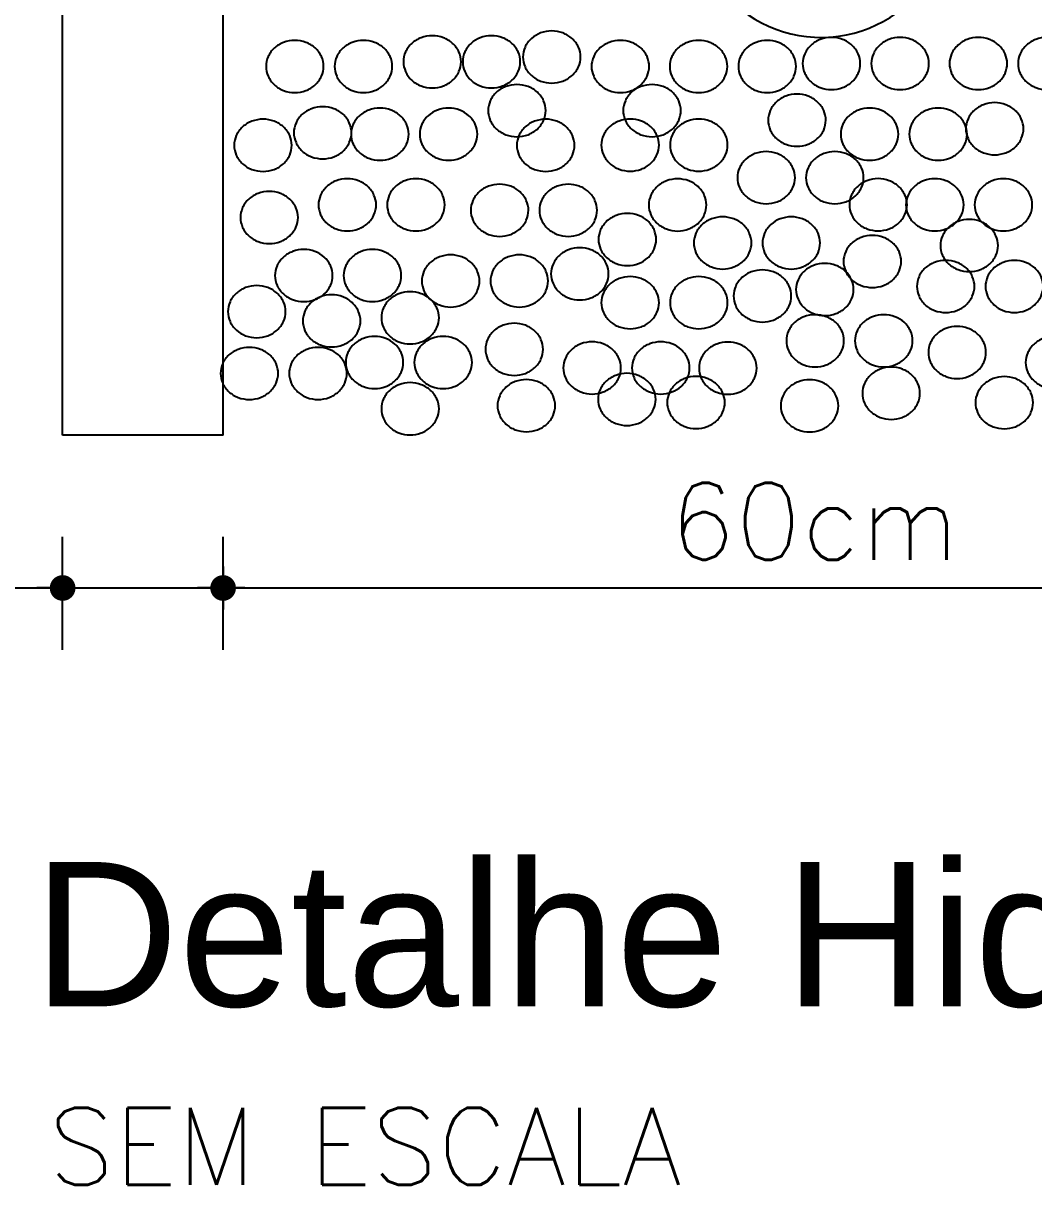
# Model space of a CAD drawing. Header units: millimetres. Extents: x 0 to 114, y 0 to 82.
# Drawn here: x 17.851 to 19.952, y 71.004 to 73.418 of the extents above; entities that cross this region are included whole.
import ezdxf

# ---------------------------------------------------------------- set-up
doc = ezdxf.new("R2010")
doc.units = ezdxf.units.MM
for name, color, linetype in [('CORTE', 8, 'Continuous'), ('DET-01', 1, 'Continuous'), ('DET-02', 2, 'Continuous'), ('DIM', 1, 'Continuous'), ('INC-DETALHES', 7, 'Continuous'), ('INC-DETALHES-TXT', 7, 'Continuous')]:
    doc.layers.add(name, color=color, linetype=linetype)
doc.styles.add('140-75', font='arial.ttf', dxfattribs={"height": 0.45})
doc.styles.add('60-100', font='romans.shx', dxfattribs={"height": 0.16})
doc.styles.add('60-125', font='romans.shx', dxfattribs={"height": 0.2})

# ---------------------------------------------------------------- blocks, each defined once
blk = doc.blocks.new('MARCADOR')
at = {"layer": 'DIM'}
for p, q in [((0, -2.5), (0, 2.5)), ((-2.5, 0), (2.5, 0))]:
    blk.add_line(p, q, dxfattribs=at)
blk.add_circle((0, 0), 0.5, dxfattribs=at)
blk = doc.blocks.new('_Dot')
at = {"color": 0, "linetype": 'ByBlock', "lineweight": -2}
blk.add_line((-0.5, 0), (-1, 0), dxfattribs=at)
at = {"color": 0, "linetype": 'ByBlock', "const_width": 0.5}
blk.add_lwpolyline([(-0.25, 0, 1), (0.25, 0, 1)], format="xyb", close=True, dxfattribs=at)
blk = doc.blocks.new('A$C2CB33482')
at = {"layer": 'CORTE', "color": 8}
for p, q in [((-0.1668, -1.2929), (-0.1668, 0.9212)), ((0, -1.2929), (0, 0.8207)), ((0, -1.2929), (-0.1668, -1.2929))]:
    blk.add_line(p, q, dxfattribs=at)
at = {"layer": 'DET-01', "color": 252}
for points in [[(0.2474, -0.905, 0.107747), (0.2451, -0.8947, 0.101856), (0.2386, -0.8858, 0.094499), (0.229, -0.88, 0.089882), (0.2174, -0.8779, 0.089882), (0.2058, -0.88, 0.094499), (0.1962, -0.8858, 0.101856), (0.1897, -0.8947, 0.107747), (0.1874, -0.905, 0.107747), (0.1897, -0.9152, 0.101856), (0.1962, -0.9242, 0.094499), (0.2058, -0.93, 0.089882), (0.2174, -0.9321, 0.089882), (0.229, -0.93, 0.094499), (0.2386, -0.9242, 0.101856), (0.2451, -0.9152, 0.107747)], [(0.3089, -0.905, 0.107747), (0.3067, -0.8947, 0.101856), (0.3001, -0.8858, 0.094499), (0.2905, -0.88, 0.089882), (0.2789, -0.8779, 0.089882), (0.2673, -0.88, 0.094499), (0.2578, -0.8858, 0.101856), (0.2512, -0.8947, 0.107747), (0.249, -0.905, 0.107747), (0.2512, -0.9152, 0.101856), (0.2578, -0.9242, 0.094499), (0.2673, -0.93, 0.089882), (0.2789, -0.9321, 0.089882), (0.2905, -0.93, 0.094499), (0.3001, -0.9242, 0.101856), (0.3067, -0.9152, 0.107747)], [(0.3715, -0.9, 0.107747), (0.3693, -0.8897, 0.101856), (0.3627, -0.8808, 0.094499), (0.3531, -0.875, 0.089882), (0.3415, -0.8729, 0.089882), (0.3299, -0.875, 0.094499), (0.3204, -0.8808, 0.101856), (0.3138, -0.8897, 0.107747), (0.3116, -0.9, 0.107747), (0.3138, -0.9102, 0.101856), (0.3204, -0.9191, 0.094499), (0.3299, -0.925, 0.089882), (0.3415, -0.9271, 0.089882), (0.3531, -0.925, 0.094499), (0.3627, -0.9191, 0.101856), (0.3693, -0.9102, 0.107747)], [(0.6622, -0.9067, 0.107747), (0.66, -0.8965, 0.101856), (0.6535, -0.8876, 0.094499), (0.6439, -0.8817, 0.089882), (0.6323, -0.8796, 0.089882), (0.6207, -0.8817, 0.094499), (0.6111, -0.8876, 0.101856), (0.6046, -0.8965, 0.107747), (0.6023, -0.9067, 0.107747), (0.6046, -0.917, 0.101856), (0.6111, -0.9259, 0.094499), (0.6207, -0.9317, 0.089882), (0.6323, -0.9338, 0.089882), (0.6439, -0.9317, 0.094499), (0.6535, -0.9259, 0.101856), (0.66, -0.917, 0.107747)], [(0.7336, -0.9067, 0.107747), (0.7314, -0.8965, 0.101856), (0.7248, -0.8876, 0.094499), (0.7152, -0.8817, 0.089882), (0.7036, -0.8796, 0.089882), (0.692, -0.8817, 0.094499), (0.6824, -0.8876, 0.101856), (0.6759, -0.8965, 0.107747), (0.6737, -0.9067, 0.107747), (0.6759, -0.917, 0.101856), (0.6824, -0.9259, 0.094499), (0.692, -0.9317, 0.089882), (0.7036, -0.9338, 0.089882), (0.7152, -0.9317, 0.094499), (0.7248, -0.9259, 0.101856), (0.7314, -0.917, 0.107747)], [(0.8149, -0.9067, 0.107747), (0.8127, -0.8965, 0.101856), (0.8061, -0.8876, 0.094499), (0.7965, -0.8817, 0.089882), (0.7849, -0.8796, 0.089882), (0.7733, -0.8817, 0.094499), (0.7638, -0.8876, 0.101856), (0.7572, -0.8965, 0.107747), (0.755, -0.9067, 0.107747), (0.7572, -0.917, 0.101856), (0.7638, -0.9259, 0.094499), (0.7733, -0.9317, 0.089882), (0.7849, -0.9338, 0.089882), (0.7965, -0.9317, 0.094499), (0.8061, -0.9259, 0.101856), (0.8127, -0.917, 0.107747)], [(0.8862, -0.9067, 0.107747), (0.884, -0.8965, 0.101856), (0.8775, -0.8876, 0.094499), (0.8679, -0.8817, 0.089882), (0.8563, -0.8796, 0.089882), (0.8447, -0.8817, 0.094499), (0.8351, -0.8876, 0.101856), (0.8285, -0.8965, 0.107747), (0.8263, -0.9067, 0.107747), (0.8285, -0.917, 0.101856), (0.8351, -0.9259, 0.094499), (0.8447, -0.9317, 0.089882), (0.8563, -0.9338, 0.089882), (0.8679, -0.9317, 0.094499), (0.8775, -0.9259, 0.101856), (0.884, -0.917, 0.107747)], [(0.1045, -0.9098, 0.107747), (0.1023, -0.8995, 0.101856), (0.0957, -0.8906, 0.094499), (0.0861, -0.8848, 0.089882), (0.0745, -0.8827, 0.089882), (0.0629, -0.8848, 0.094499), (0.0533, -0.8906, 0.101856), (0.0468, -0.8995, 0.107747), (0.0446, -0.9098, 0.107747), (0.0468, -0.92, 0.101856), (0.0533, -0.9289, 0.094499), (0.0629, -0.9348, 0.089882), (0.0745, -0.9369, 0.089882), (0.0861, -0.9348, 0.094499), (0.0957, -0.9289, 0.101856), (0.1023, -0.92, 0.107747)], [(0.1758, -0.9098, 0.107747), (0.1736, -0.8995, 0.101856), (0.1671, -0.8906, 0.094499), (0.1575, -0.8848, 0.089882), (0.1459, -0.8827, 0.089882), (0.1343, -0.8848, 0.094499), (0.1247, -0.8906, 0.101856), (0.1181, -0.8995, 0.107747), (0.1159, -0.9098, 0.107747), (0.1181, -0.92, 0.101856), (0.1247, -0.9289, 0.094499), (0.1343, -0.9348, 0.089882), (0.1459, -0.9369, 0.089882), (0.1575, -0.9348, 0.094499), (0.1671, -0.9289, 0.101856), (0.1736, -0.92, 0.107747)], [(0.4428, -0.9098, 0.107747), (0.4406, -0.8995, 0.101856), (0.4341, -0.8906, 0.094499), (0.4245, -0.8848, 0.089882), (0.4129, -0.8827, 0.089882), (0.4013, -0.8848, 0.094499), (0.3917, -0.8906, 0.101856), (0.3852, -0.8995, 0.107747), (0.3829, -0.9098, 0.107747), (0.3852, -0.92, 0.101856), (0.3917, -0.9289, 0.094499), (0.4013, -0.9348, 0.089882), (0.4129, -0.9369, 0.089882), (0.4245, -0.9348, 0.094499), (0.4341, -0.9289, 0.101856), (0.4406, -0.92, 0.107747)], [(0.5242, -0.9098, 0.107747), (0.5219, -0.8995, 0.101856), (0.5154, -0.8906, 0.094499), (0.5058, -0.8848, 0.089882), (0.4942, -0.8827, 0.089882), (0.4826, -0.8848, 0.094499), (0.473, -0.8906, 0.101856), (0.4665, -0.8995, 0.107747), (0.4642, -0.9098, 0.107747), (0.4665, -0.92, 0.101856), (0.473, -0.9289, 0.094499), (0.4826, -0.9348, 0.089882), (0.4942, -0.9369, 0.089882), (0.5058, -0.9348, 0.094499), (0.5154, -0.9289, 0.101856), (0.5219, -0.92, 0.107747)], [(0.5955, -0.9098, 0.107747), (0.5933, -0.8995, 0.101856), (0.5867, -0.8906, 0.094499), (0.5771, -0.8848, 0.089882), (0.5655, -0.8827, 0.089882), (0.5539, -0.8848, 0.094499), (0.5444, -0.8906, 0.101856), (0.5378, -0.8995, 0.107747), (0.5356, -0.9098, 0.107747), (0.5378, -0.92, 0.101856), (0.5444, -0.9289, 0.094499), (0.5539, -0.9348, 0.089882), (0.5655, -0.9369, 0.089882), (0.5771, -0.9348, 0.094499), (0.5867, -0.9289, 0.101856), (0.5933, -0.92, 0.107747)], [(0.3354, -0.9557, 0.107747), (0.3331, -0.9454, 0.101856), (0.3266, -0.9365, 0.094499), (0.317, -0.9307, 0.089882), (0.3054, -0.9286, 0.089882), (0.2938, -0.9307, 0.094499), (0.2842, -0.9365, 0.101856), (0.2777, -0.9454, 0.107747), (0.2755, -0.9557, 0.107747), (0.2777, -0.9659, 0.101856), (0.2842, -0.9748, 0.094499), (0.2938, -0.9807, 0.089882), (0.3054, -0.9828, 0.089882), (0.317, -0.9807, 0.094499), (0.3266, -0.9748, 0.101856), (0.3331, -0.9659, 0.107747)], [(0.4758, -0.9557, 0.107747), (0.4735, -0.9454, 0.101856), (0.467, -0.9365, 0.094499), (0.4574, -0.9307, 0.089882), (0.4458, -0.9286, 0.089882), (0.4342, -0.9307, 0.094499), (0.4246, -0.9365, 0.101856), (0.4181, -0.9454, 0.107747), (0.4158, -0.9557, 0.107747), (0.4181, -0.9659, 0.101856), (0.4246, -0.9748, 0.094499), (0.4342, -0.9807, 0.089882), (0.4458, -0.9828, 0.089882), (0.4574, -0.9807, 0.094499), (0.467, -0.9748, 0.101856), (0.4735, -0.9659, 0.107747)], [(0.6264, -0.9657, 0.107747), (0.6242, -0.9554, 0.101856), (0.6176, -0.9465, 0.094499), (0.608, -0.9406, 0.089882), (0.5964, -0.9385, 0.089882), (0.5848, -0.9406, 0.094499), (0.5753, -0.9465, 0.101856), (0.5687, -0.9554, 0.107747), (0.5665, -0.9657, 0.107747), (0.5687, -0.9759, 0.101856), (0.5753, -0.9848, 0.094499), (0.5848, -0.9907, 0.089882), (0.5964, -0.9928, 0.089882), (0.608, -0.9907, 0.094499), (0.6176, -0.9848, 0.101856), (0.6242, -0.9759, 0.107747)], [(0.1335, -0.9787, 0.107747), (0.1312, -0.9685, 0.101856), (0.1247, -0.9595, 0.094499), (0.1151, -0.9537, 0.089882), (0.1035, -0.9516, 0.089882), (0.0919, -0.9537, 0.094499), (0.0823, -0.9595, 0.101856), (0.0758, -0.9685, 0.107747), (0.0735, -0.9787, 0.107747), (0.0758, -0.9889, 0.101856), (0.0823, -0.9979, 0.094499), (0.0919, -1.0037, 0.089882), (0.1035, -1.0058, 0.089882), (0.1151, -1.0037, 0.094499), (0.1247, -0.9979, 0.101856), (0.1312, -0.9889, 0.107747)], [(0.193, -0.9802, 0.107747), (0.1907, -0.9699, 0.101856), (0.1842, -0.961, 0.094499), (0.1746, -0.9552, 0.089882), (0.163, -0.9531, 0.089882), (0.1514, -0.9552, 0.094499), (0.1418, -0.961, 0.101856), (0.1353, -0.9699, 0.107747), (0.133, -0.9802, 0.107747), (0.1353, -0.9904, 0.101856), (0.1418, -0.9993, 0.094499), (0.1514, -1.0052, 0.089882), (0.163, -1.0073, 0.089882), (0.1746, -1.0052, 0.094499), (0.1842, -0.9993, 0.101856), (0.1907, -0.9904, 0.107747)], [(0.2643, -0.9802, 0.107747), (0.2621, -0.9699, 0.101856), (0.2555, -0.961, 0.094499), (0.246, -0.9552, 0.089882), (0.2344, -0.9531, 0.089882), (0.2227, -0.9552, 0.094499), (0.2132, -0.961, 0.101856), (0.2066, -0.9699, 0.107747), (0.2044, -0.9802, 0.107747), (0.2066, -0.9904, 0.101856), (0.2132, -0.9993, 0.094499), (0.2227, -1.0052, 0.089882), (0.2344, -1.0073, 0.089882), (0.246, -1.0052, 0.094499), (0.2555, -0.9993, 0.101856), (0.2621, -0.9904, 0.107747)], [(0.7018, -0.9802, 0.107747), (0.6996, -0.9699, 0.101856), (0.693, -0.961, 0.094499), (0.6835, -0.9552, 0.089882), (0.6719, -0.9531, 0.089882), (0.6603, -0.9552, 0.094499), (0.6507, -0.961, 0.101856), (0.6441, -0.9699, 0.107747), (0.6419, -0.9802, 0.107747), (0.6441, -0.9904, 0.101856), (0.6507, -0.9993, 0.094499), (0.6603, -1.0052, 0.089882), (0.6719, -1.0073, 0.089882), (0.6835, -1.0052, 0.094499), (0.693, -0.9993, 0.101856), (0.6996, -0.9904, 0.107747)], [(0.7732, -0.9802, 0.107747), (0.7709, -0.9699, 0.101856), (0.7644, -0.961, 0.094499), (0.7548, -0.9552, 0.089882), (0.7432, -0.9531, 0.089882), (0.7316, -0.9552, 0.094499), (0.722, -0.961, 0.101856), (0.7155, -0.9699, 0.107747), (0.7132, -0.9802, 0.107747), (0.7155, -0.9904, 0.101856), (0.722, -0.9993, 0.094499), (0.7316, -1.0052, 0.089882), (0.7432, -1.0073, 0.089882), (0.7548, -1.0052, 0.094499), (0.7644, -0.9993, 0.101856), (0.7709, -0.9904, 0.107747)], [(0.8319, -0.9745, 0.107747), (0.8296, -0.9643, 0.101856), (0.8231, -0.9554, 0.094499), (0.8135, -0.9495, 0.089882), (0.8019, -0.9474, 0.089882), (0.7903, -0.9495, 0.094499), (0.7807, -0.9554, 0.101856), (0.7742, -0.9643, 0.107747), (0.7719, -0.9745, 0.107747), (0.7742, -0.9848, 0.101856), (0.7807, -0.9937, 0.094499), (0.7903, -0.9995, 0.089882), (0.8019, -1.0016, 0.089882), (0.8135, -0.9995, 0.094499), (0.8231, -0.9937, 0.101856), (0.8296, -0.9848, 0.107747)], [(0.0714, -0.9917, 0.107747), (0.0692, -0.9815, 0.101856), (0.0627, -0.9726, 0.094499), (0.0531, -0.9667, 0.089882), (0.0415, -0.9646, 0.089882), (0.0299, -0.9667, 0.094499), (0.0203, -0.9726, 0.101856), (0.0137, -0.9815, 0.107747), (0.0115, -0.9917, 0.107747), (0.0137, -1.002, 0.101856), (0.0203, -1.0109, 0.094499), (0.0299, -1.0168, 0.089882), (0.0415, -1.0189, 0.089882), (0.0531, -1.0168, 0.094499), (0.0627, -1.0109, 0.101856), (0.0692, -1.002, 0.107747)], [(0.3652, -0.9917, 0.107747), (0.363, -0.9815, 0.101856), (0.3565, -0.9726, 0.094499), (0.3469, -0.9667, 0.089882), (0.3353, -0.9646, 0.089882), (0.3237, -0.9667, 0.094499), (0.3141, -0.9726, 0.101856), (0.3075, -0.9815, 0.107747), (0.3053, -0.9917, 0.107747), (0.3075, -1.002, 0.101856), (0.3141, -1.0109, 0.094499), (0.3237, -1.0168, 0.089882), (0.3353, -1.0189, 0.089882), (0.3469, -1.0168, 0.094499), (0.3565, -1.0109, 0.101856), (0.363, -1.002, 0.107747)], [(0.4531, -0.9915, 0.107747), (0.4508, -0.9812, 0.101856), (0.4443, -0.9723, 0.094499), (0.4347, -0.9665, 0.089882), (0.4231, -0.9644, 0.089882), (0.4115, -0.9665, 0.094499), (0.4019, -0.9723, 0.101856), (0.3954, -0.9812, 0.107747), (0.3931, -0.9915, 0.107747), (0.3954, -1.0017, 0.101856), (0.4019, -1.0106, 0.094499), (0.4115, -1.0165, 0.089882), (0.4231, -1.0186, 0.089882), (0.4347, -1.0165, 0.094499), (0.4443, -1.0106, 0.101856), (0.4508, -1.0017, 0.107747)], [(0.5244, -0.9915, 0.107747), (0.5222, -0.9812, 0.101856), (0.5156, -0.9723, 0.094499), (0.506, -0.9665, 0.089882), (0.4944, -0.9644, 0.089882), (0.4828, -0.9665, 0.094499), (0.4732, -0.9723, 0.101856), (0.4667, -0.9812, 0.107747), (0.4645, -0.9915, 0.107747), (0.4667, -1.0017, 0.101856), (0.4732, -1.0106, 0.094499), (0.4828, -1.0165, 0.089882), (0.4944, -1.0186, 0.089882), (0.506, -1.0165, 0.094499), (0.5156, -1.0106, 0.101856), (0.5222, -1.0017, 0.107747)], [(0.5944, -1.0254, 0.107747), (0.5922, -1.0151, 0.101856), (0.5856, -1.0062, 0.094499), (0.576, -1.0004, 0.089882), (0.5644, -0.9983, 0.089882), (0.5528, -1.0004, 0.094499), (0.5433, -1.0062, 0.101856), (0.5367, -1.0151, 0.107747), (0.5345, -1.0254, 0.107747), (0.5367, -1.0356, 0.101856), (0.5433, -1.0445, 0.094499), (0.5528, -1.0504, 0.089882), (0.5644, -1.0525, 0.089882), (0.576, -1.0504, 0.094499), (0.5856, -1.0445, 0.101856), (0.5922, -1.0356, 0.107747)], [(0.6657, -1.0254, 0.107747), (0.6635, -1.0151, 0.101856), (0.657, -1.0062, 0.094499), (0.6474, -1.0004, 0.089882), (0.6358, -0.9983, 0.089882), (0.6242, -1.0004, 0.094499), (0.6146, -1.0062, 0.101856), (0.608, -1.0151, 0.107747), (0.6058, -1.0254, 0.107747), (0.608, -1.0356, 0.101856), (0.6146, -1.0445, 0.094499), (0.6242, -1.0504, 0.089882), (0.6358, -1.0525, 0.089882), (0.6474, -1.0504, 0.094499), (0.657, -1.0445, 0.101856), (0.6635, -1.0356, 0.107747)], [(0.1591, -1.0536, 0.107747), (0.1568, -1.0434, 0.101856), (0.1503, -1.0345, 0.094499), (0.1407, -1.0286, 0.089882), (0.1291, -1.0265, 0.089882), (0.1175, -1.0286, 0.094499), (0.1079, -1.0345, 0.101856), (0.1014, -1.0434, 0.107747), (0.0991, -1.0536, 0.107747), (0.1014, -1.0639, 0.101856), (0.1079, -1.0728, 0.094499), (0.1175, -1.0786, 0.089882), (0.1291, -1.0807, 0.089882), (0.1407, -1.0786, 0.094499), (0.1503, -1.0728, 0.101856), (0.1568, -1.0639, 0.107747)], [(0.2304, -1.0536, 0.107747), (0.2282, -1.0434, 0.101856), (0.2216, -1.0345, 0.094499), (0.212, -1.0286, 0.089882), (0.2004, -1.0265, 0.089882), (0.1888, -1.0286, 0.094499), (0.1792, -1.0345, 0.101856), (0.1727, -1.0434, 0.107747), (0.1705, -1.0536, 0.107747), (0.1727, -1.0639, 0.101856), (0.1792, -1.0728, 0.094499), (0.1888, -1.0786, 0.089882), (0.2004, -1.0807, 0.089882), (0.212, -1.0786, 0.094499), (0.2216, -1.0728, 0.101856), (0.2282, -1.0639, 0.107747)], [(0.3174, -1.0593, 0.107747), (0.3151, -1.049, 0.101856), (0.3086, -1.0401, 0.094499), (0.299, -1.0343, 0.089882), (0.2874, -1.0322, 0.089882), (0.2758, -1.0343, 0.094499), (0.2662, -1.0401, 0.101856), (0.2597, -1.049, 0.107747), (0.2574, -1.0593, 0.107747), (0.2597, -1.0695, 0.101856), (0.2662, -1.0784, 0.094499), (0.2758, -1.0843, 0.089882), (0.2874, -1.0864, 0.089882), (0.299, -1.0843, 0.094499), (0.3086, -1.0784, 0.101856), (0.3151, -1.0695, 0.107747)], [(0.3887, -1.0593, 0.107747), (0.3865, -1.049, 0.101856), (0.3799, -1.0401, 0.094499), (0.3703, -1.0343, 0.089882), (0.3587, -1.0322, 0.089882), (0.3471, -1.0343, 0.094499), (0.3375, -1.0401, 0.101856), (0.331, -1.049, 0.107747), (0.3288, -1.0593, 0.107747), (0.331, -1.0695, 0.101856), (0.3375, -1.0784, 0.094499), (0.3471, -1.0843, 0.089882), (0.3587, -1.0864, 0.089882), (0.3703, -1.0843, 0.094499), (0.3799, -1.0784, 0.101856), (0.3865, -1.0695, 0.107747)], [(0.5023, -1.0537, 0.107747), (0.5001, -1.0435, 0.101856), (0.4936, -1.0346, 0.094499), (0.484, -1.0287, 0.089882), (0.4724, -1.0266, 0.089882), (0.4608, -1.0287, 0.094499), (0.4512, -1.0346, 0.101856), (0.4447, -1.0435, 0.107747), (0.4424, -1.0537, 0.107747), (0.4447, -1.064, 0.101856), (0.4512, -1.0729, 0.094499), (0.4608, -1.0787, 0.089882), (0.4724, -1.0808, 0.089882), (0.484, -1.0787, 0.094499), (0.4936, -1.0729, 0.101856), (0.5001, -1.064, 0.107747)], [(0.7108, -1.0535, 0.107747), (0.7086, -1.0433, 0.101856), (0.702, -1.0344, 0.094499), (0.6924, -1.0285, 0.089882), (0.6808, -1.0264, 0.089882), (0.6692, -1.0285, 0.094499), (0.6596, -1.0344, 0.101856), (0.6531, -1.0433, 0.107747), (0.6509, -1.0535, 0.107747), (0.6531, -1.0638, 0.101856), (0.6596, -1.0727, 0.094499), (0.6692, -1.0785, 0.089882), (0.6808, -1.0806, 0.089882), (0.6924, -1.0785, 0.094499), (0.702, -1.0727, 0.101856), (0.7086, -1.0638, 0.107747)], [(0.7697, -1.0536, 0.107747), (0.7674, -1.0434, 0.101856), (0.7609, -1.0345, 0.094499), (0.7513, -1.0286, 0.089882), (0.7397, -1.0265, 0.089882), (0.7281, -1.0286, 0.094499), (0.7185, -1.0345, 0.101856), (0.712, -1.0434, 0.107747), (0.7097, -1.0536, 0.107747), (0.712, -1.0639, 0.101856), (0.7185, -1.0728, 0.094499), (0.7281, -1.0786, 0.089882), (0.7397, -1.0807, 0.089882), (0.7513, -1.0786, 0.094499), (0.7609, -1.0728, 0.101856), (0.7674, -1.0639, 0.107747)], [(0.841, -1.0536, 0.107747), (0.8388, -1.0434, 0.101856), (0.8322, -1.0345, 0.094499), (0.8226, -1.0286, 0.089882), (0.811, -1.0265, 0.089882), (0.7994, -1.0286, 0.094499), (0.7899, -1.0345, 0.101856), (0.7833, -1.0434, 0.107747), (0.7811, -1.0536, 0.107747), (0.7833, -1.0639, 0.101856), (0.7899, -1.0728, 0.094499), (0.7994, -1.0786, 0.089882), (0.811, -1.0807, 0.089882), (0.8226, -1.0786, 0.094499), (0.8322, -1.0728, 0.101856), (0.8388, -1.0639, 0.107747)], [(0.078, -1.0668, 0.107747), (0.0757, -1.0565, 0.101856), (0.0692, -1.0476, 0.094499), (0.0596, -1.0418, 0.089882), (0.048, -1.0397, 0.089882), (0.0364, -1.0418, 0.094499), (0.0268, -1.0476, 0.101856), (0.0203, -1.0565, 0.107747), (0.018, -1.0668, 0.107747), (0.0203, -1.077, 0.101856), (0.0268, -1.0859, 0.094499), (0.0364, -1.0918, 0.089882), (0.048, -1.0939, 0.089882), (0.0596, -1.0918, 0.094499), (0.0692, -1.0859, 0.101856), (0.0757, -1.077, 0.107747)], [(0.4501, -1.0896, 0.107747), (0.4479, -1.0794, 0.101856), (0.4413, -1.0704, 0.094499), (0.4318, -1.0646, 0.089882), (0.4202, -1.0625, 0.089882), (0.4086, -1.0646, 0.094499), (0.399, -1.0704, 0.101856), (0.3924, -1.0794, 0.107747), (0.3902, -1.0896, 0.107747), (0.3924, -1.0998, 0.101856), (0.399, -1.1088, 0.094499), (0.4086, -1.1146, 0.089882), (0.4202, -1.1167, 0.089882), (0.4318, -1.1146, 0.094499), (0.4413, -1.1088, 0.101856), (0.4479, -1.0998, 0.107747)], [(0.5492, -1.0932, 0.107747), (0.5469, -1.0829, 0.101856), (0.5404, -1.074, 0.094499), (0.5308, -1.0682, 0.089882), (0.5192, -1.0661, 0.089882), (0.5076, -1.0682, 0.094499), (0.498, -1.074, 0.101856), (0.4915, -1.0829, 0.107747), (0.4892, -1.0932, 0.107747), (0.4915, -1.1034, 0.101856), (0.498, -1.1123, 0.094499), (0.5076, -1.1182, 0.089882), (0.5192, -1.1203, 0.089882), (0.5308, -1.1182, 0.094499), (0.5404, -1.1123, 0.101856), (0.5469, -1.1034, 0.107747)], [(0.6205, -1.0932, 0.107747), (0.6183, -1.0829, 0.101856), (0.6117, -1.074, 0.094499), (0.6021, -1.0682, 0.089882), (0.5905, -1.0661, 0.089882), (0.5789, -1.0682, 0.094499), (0.5694, -1.074, 0.101856), (0.5628, -1.0829, 0.107747), (0.5606, -1.0932, 0.107747), (0.5628, -1.1034, 0.101856), (0.5694, -1.1123, 0.094499), (0.5789, -1.1182, 0.089882), (0.5905, -1.1203, 0.089882), (0.6021, -1.1182, 0.094499), (0.6117, -1.1123, 0.101856), (0.6183, -1.1034, 0.107747)], [(0.8055, -1.0959, 0.107747), (0.8032, -1.0857, 0.101856), (0.7967, -1.0768, 0.094499), (0.7871, -1.0709, 0.089882), (0.7755, -1.0688, 0.089882), (0.7639, -1.0709, 0.094499), (0.7543, -1.0768, 0.101856), (0.7478, -1.0857, 0.107747), (0.7455, -1.0959, 0.107747), (0.7478, -1.1062, 0.101856), (0.7543, -1.1151, 0.094499), (0.7639, -1.1209, 0.089882), (0.7755, -1.123, 0.089882), (0.7871, -1.1209, 0.094499), (0.7967, -1.1151, 0.101856), (0.8032, -1.1062, 0.107747)], [(0.7047, -1.1124, 0.107747), (0.7025, -1.1022, 0.101856), (0.696, -1.0933, 0.094499), (0.6864, -1.0874, 0.089882), (0.6748, -1.0853, 0.089882), (0.6632, -1.0874, 0.094499), (0.6536, -1.0933, 0.101856), (0.6471, -1.1022, 0.107747), (0.6448, -1.1124, 0.107747), (0.6471, -1.1227, 0.101856), (0.6536, -1.1316, 0.094499), (0.6632, -1.1374, 0.089882), (0.6748, -1.1395, 0.089882), (0.6864, -1.1374, 0.094499), (0.696, -1.1316, 0.101856), (0.7025, -1.1227, 0.107747)], [(0.4007, -1.1253, 0.107747), (0.3984, -1.1151, 0.101856), (0.3919, -1.1061, 0.094499), (0.3823, -1.1003, 0.089882), (0.3707, -1.0982, 0.089882), (0.3591, -1.1003, 0.094499), (0.3495, -1.1061, 0.101856), (0.343, -1.1151, 0.107747), (0.3407, -1.1253, 0.107747), (0.343, -1.1355, 0.101856), (0.3495, -1.1445, 0.094499), (0.3591, -1.1503, 0.089882), (0.3707, -1.1524, 0.089882), (0.3823, -1.1503, 0.094499), (0.3919, -1.1445, 0.101856), (0.3984, -1.1355, 0.107747)], [(0.1138, -1.1271, 0.107747), (0.1116, -1.1168, 0.101856), (0.105, -1.1079, 0.094499), (0.0955, -1.1021, 0.089882), (0.0839, -1.1, 0.089882), (0.0723, -1.1021, 0.094499), (0.0627, -1.1079, 0.101856), (0.0561, -1.1168, 0.107747), (0.0539, -1.1271, 0.107747), (0.0561, -1.1373, 0.101856), (0.0627, -1.1462, 0.094499), (0.0723, -1.1521, 0.089882), (0.0839, -1.1542, 0.089882), (0.0955, -1.1521, 0.094499), (0.105, -1.1462, 0.101856), (0.1116, -1.1373, 0.107747)], [(0.1852, -1.1271, 0.107747), (0.1829, -1.1168, 0.101856), (0.1764, -1.1079, 0.094499), (0.1668, -1.1021, 0.089882), (0.1552, -1.1, 0.089882), (0.1436, -1.1021, 0.094499), (0.134, -1.1079, 0.101856), (0.1275, -1.1168, 0.107747), (0.1252, -1.1271, 0.107747), (0.1275, -1.1373, 0.101856), (0.134, -1.1462, 0.094499), (0.1436, -1.1521, 0.089882), (0.1552, -1.1542, 0.089882), (0.1668, -1.1521, 0.094499), (0.1764, -1.1462, 0.101856), (0.1829, -1.1373, 0.107747)], [(0.2665, -1.1327, 0.107747), (0.2642, -1.1225, 0.101856), (0.2577, -1.1136, 0.094499), (0.2481, -1.1077, 0.089882), (0.2365, -1.1056, 0.089882), (0.2249, -1.1077, 0.094499), (0.2153, -1.1136, 0.101856), (0.2088, -1.1225, 0.107747), (0.2065, -1.1327, 0.107747), (0.2088, -1.143, 0.101856), (0.2153, -1.1519, 0.094499), (0.2249, -1.1577, 0.089882), (0.2365, -1.1598, 0.089882), (0.2481, -1.1577, 0.094499), (0.2577, -1.1519, 0.101856), (0.2642, -1.143, 0.107747)], [(0.3378, -1.1327, 0.107747), (0.3356, -1.1225, 0.101856), (0.329, -1.1136, 0.094499), (0.3195, -1.1077, 0.089882), (0.3079, -1.1056, 0.089882), (0.2963, -1.1077, 0.094499), (0.2867, -1.1136, 0.101856), (0.2801, -1.1225, 0.107747), (0.2779, -1.1327, 0.107747), (0.2801, -1.143, 0.101856), (0.2867, -1.1519, 0.094499), (0.2963, -1.1577, 0.089882), (0.3079, -1.1598, 0.089882), (0.3195, -1.1577, 0.094499), (0.329, -1.1519, 0.101856), (0.3356, -1.143, 0.107747)], [(0.5905, -1.1483, 0.107747), (0.5883, -1.1381, 0.101856), (0.5817, -1.1292, 0.094499), (0.5721, -1.1233, 0.089882), (0.5605, -1.1212, 0.089882), (0.5489, -1.1233, 0.094499), (0.5393, -1.1292, 0.101856), (0.5328, -1.1381, 0.107747), (0.5306, -1.1483, 0.107747), (0.5328, -1.1586, 0.101856), (0.5393, -1.1675, 0.094499), (0.5489, -1.1733, 0.089882), (0.5605, -1.1754, 0.089882), (0.5721, -1.1733, 0.094499), (0.5817, -1.1675, 0.101856), (0.5883, -1.1586, 0.107747)], [(0.6553, -1.1416, 0.107747), (0.6531, -1.1314, 0.101856), (0.6465, -1.1224, 0.094499), (0.6369, -1.1166, 0.089882), (0.6253, -1.1145, 0.089882), (0.6137, -1.1166, 0.094499), (0.6042, -1.1224, 0.101856), (0.5976, -1.1314, 0.107747), (0.5954, -1.1416, 0.107747), (0.5976, -1.1518, 0.101856), (0.6042, -1.1608, 0.094499), (0.6137, -1.1666, 0.089882), (0.6253, -1.1687, 0.089882), (0.6369, -1.1666, 0.094499), (0.6465, -1.1608, 0.101856), (0.6531, -1.1518, 0.107747)], [(0.781, -1.1384, 0.107747), (0.7787, -1.1281, 0.101856), (0.7722, -1.1192, 0.094499), (0.7626, -1.1134, 0.089882), (0.751, -1.1113, 0.089882), (0.7394, -1.1134, 0.094499), (0.7298, -1.1192, 0.101856), (0.7233, -1.1281, 0.107747), (0.7211, -1.1384, 0.107747), (0.7233, -1.1486, 0.101856), (0.7298, -1.1575, 0.094499), (0.7394, -1.1634, 0.089882), (0.751, -1.1655, 0.089882), (0.7626, -1.1634, 0.094499), (0.7722, -1.1575, 0.101856), (0.7787, -1.1486, 0.107747)], [(0.8523, -1.1384, 0.107747), (0.8501, -1.1281, 0.101856), (0.8435, -1.1192, 0.094499), (0.834, -1.1134, 0.089882), (0.8224, -1.1113, 0.089882), (0.8108, -1.1134, 0.094499), (0.8012, -1.1192, 0.101856), (0.7946, -1.1281, 0.107747), (0.7924, -1.1384, 0.107747), (0.7946, -1.1486, 0.101856), (0.8012, -1.1575, 0.094499), (0.8108, -1.1634, 0.089882), (0.8224, -1.1655, 0.089882), (0.834, -1.1634, 0.094499), (0.8435, -1.1575, 0.101856), (0.8501, -1.1486, 0.107747)], [(0.4531, -1.1553, 0.107747), (0.4508, -1.1451, 0.101856), (0.4443, -1.1361, 0.094499), (0.4347, -1.1303, 0.089882), (0.4231, -1.1282, 0.089882), (0.4115, -1.1303, 0.094499), (0.4019, -1.1361, 0.101856), (0.3954, -1.1451, 0.107747), (0.3931, -1.1553, 0.107747), (0.3954, -1.1656, 0.101856), (0.4019, -1.1745, 0.094499), (0.4115, -1.1803, 0.089882), (0.4231, -1.1824, 0.089882), (0.4347, -1.1803, 0.094499), (0.4443, -1.1745, 0.101856), (0.4508, -1.1656, 0.107747)], [(0.5244, -1.1553, 0.107747), (0.5222, -1.1451, 0.101856), (0.5156, -1.1361, 0.094499), (0.506, -1.1303, 0.089882), (0.4944, -1.1282, 0.089882), (0.4828, -1.1303, 0.094499), (0.4732, -1.1361, 0.101856), (0.4667, -1.1451, 0.107747), (0.4645, -1.1553, 0.107747), (0.4667, -1.1656, 0.101856), (0.4732, -1.1745, 0.094499), (0.4828, -1.1803, 0.089882), (0.4944, -1.1824, 0.089882), (0.506, -1.1803, 0.094499), (0.5156, -1.1745, 0.101856), (0.5222, -1.1656, 0.107747)], [(0.0649, -1.1646, 0.107747), (0.0627, -1.1544, 0.101856), (0.0561, -1.1455, 0.094499), (0.0465, -1.1396, 0.089882), (0.0349, -1.1375, 0.089882), (0.0233, -1.1396, 0.094499), (0.0138, -1.1455, 0.101856), (0.0072, -1.1544, 0.107747), (0.005, -1.1646, 0.107747), (0.0072, -1.1749, 0.101856), (0.0138, -1.1838, 0.094499), (0.0233, -1.1896, 0.089882), (0.0349, -1.1917, 0.089882), (0.0465, -1.1896, 0.094499), (0.0561, -1.1838, 0.101856), (0.0627, -1.1749, 0.107747)], [(0.2244, -1.171, 0.107747), (0.2222, -1.1607, 0.101856), (0.2156, -1.1518, 0.094499), (0.206, -1.146, 0.089882), (0.1944, -1.1439, 0.089882), (0.1828, -1.146, 0.094499), (0.1732, -1.1518, 0.101856), (0.1667, -1.1607, 0.107747), (0.1645, -1.171, 0.107747), (0.1667, -1.1812, 0.101856), (0.1732, -1.1901, 0.094499), (0.1828, -1.196, 0.089882), (0.1944, -1.1981, 0.089882), (0.206, -1.196, 0.094499), (0.2156, -1.1901, 0.101856), (0.2222, -1.1812, 0.107747)], [(0.1428, -1.1742, 0.107747), (0.1405, -1.164, 0.101856), (0.134, -1.1551, 0.094499), (0.1244, -1.1492, 0.089882), (0.1128, -1.1471, 0.089882), (0.1012, -1.1492, 0.094499), (0.0916, -1.1551, 0.101856), (0.0851, -1.164, 0.107747), (0.0828, -1.1742, 0.107747), (0.0851, -1.1845, 0.101856), (0.0916, -1.1934, 0.094499), (0.1012, -1.1992, 0.089882), (0.1128, -1.2013, 0.089882), (0.1244, -1.1992, 0.094499), (0.134, -1.1934, 0.101856), (0.1405, -1.1845, 0.107747)], [(0.6453, -1.1949, 0.107747), (0.6431, -1.1846, 0.101856), (0.6365, -1.1757, 0.094499), (0.6269, -1.1699, 0.089882), (0.6153, -1.1678, 0.089882), (0.6037, -1.1699, 0.094499), (0.5941, -1.1757, 0.101856), (0.5876, -1.1846, 0.107747), (0.5854, -1.1949, 0.107747), (0.5876, -1.2051, 0.101856), (0.5941, -1.214, 0.094499), (0.6037, -1.2199, 0.089882), (0.6153, -1.222, 0.089882), (0.6269, -1.2199, 0.094499), (0.6365, -1.214, 0.101856), (0.6431, -1.2051, 0.107747)], [(0.7166, -1.1949, 0.107747), (0.7144, -1.1846, 0.101856), (0.7078, -1.1757, 0.094499), (0.6983, -1.1699, 0.089882), (0.6867, -1.1678, 0.089882), (0.6751, -1.1699, 0.094499), (0.6655, -1.1757, 0.101856), (0.6589, -1.1846, 0.107747), (0.6567, -1.1949, 0.107747), (0.6589, -1.2051, 0.101856), (0.6655, -1.214, 0.094499), (0.6751, -1.2199, 0.089882), (0.6867, -1.222, 0.089882), (0.6983, -1.2199, 0.094499), (0.7078, -1.214, 0.101856), (0.7144, -1.2051, 0.107747)], [(0.3326, -1.2038, 0.107747), (0.3304, -1.1935, 0.101856), (0.3238, -1.1846, 0.094499), (0.3142, -1.1788, 0.089882), (0.3026, -1.1767, 0.089882), (0.291, -1.1788, 0.094499), (0.2814, -1.1846, 0.101856), (0.2749, -1.1935, 0.107747), (0.2727, -1.2038, 0.107747), (0.2749, -1.214, 0.101856), (0.2814, -1.2229, 0.094499), (0.291, -1.2288, 0.089882), (0.3026, -1.2309, 0.089882), (0.3142, -1.2288, 0.094499), (0.3238, -1.2229, 0.101856), (0.3304, -1.214, 0.107747)], [(0.7929, -1.207, 0.107747), (0.7907, -1.1968, 0.101856), (0.7841, -1.1879, 0.094499), (0.7745, -1.182, 0.089882), (0.7629, -1.1799, 0.089882), (0.7513, -1.182, 0.094499), (0.7417, -1.1879, 0.101856), (0.7352, -1.1968, 0.107747), (0.733, -1.207, 0.107747), (0.7352, -1.2173, 0.101856), (0.7417, -1.2262, 0.094499), (0.7513, -1.232, 0.089882), (0.7629, -1.2341, 0.089882), (0.7745, -1.232, 0.094499), (0.7841, -1.2262, 0.101856), (0.7907, -1.2173, 0.107747)], [(0.1873, -1.2175, 0.107747), (0.1851, -1.2072, 0.101856), (0.1785, -1.1983, 0.094499), (0.169, -1.1925, 0.089882), (0.1574, -1.1904, 0.089882), (0.1458, -1.1925, 0.094499), (0.1362, -1.1983, 0.101856), (0.1296, -1.2072, 0.107747), (0.1274, -1.2175, 0.107747), (0.1296, -1.2277, 0.101856), (0.1362, -1.2366, 0.094499), (0.1458, -1.2425, 0.089882), (0.1574, -1.2446, 0.089882), (0.169, -1.2425, 0.094499), (0.1785, -1.2366, 0.101856), (0.1851, -1.2277, 0.107747)], [(0.2587, -1.2175, 0.107747), (0.2564, -1.2072, 0.101856), (0.2499, -1.1983, 0.094499), (0.2403, -1.1925, 0.089882), (0.2287, -1.1904, 0.089882), (0.2171, -1.1925, 0.094499), (0.2075, -1.1983, 0.101856), (0.201, -1.2072, 0.107747), (0.1987, -1.2175, 0.107747), (0.201, -1.2277, 0.101856), (0.2075, -1.2366, 0.094499), (0.2171, -1.2425, 0.089882), (0.2287, -1.2446, 0.089882), (0.2403, -1.2425, 0.094499), (0.2499, -1.2366, 0.101856), (0.2564, -1.2277, 0.107747)], [(0.8941, -1.2175, 0.107747), (0.8918, -1.2072, 0.101856), (0.8853, -1.1983, 0.094499), (0.8757, -1.1925, 0.089882), (0.8641, -1.1904, 0.089882), (0.8525, -1.1925, 0.094499), (0.8429, -1.1983, 0.101856), (0.8364, -1.2072, 0.107747), (0.8341, -1.2175, 0.107747), (0.8364, -1.2277, 0.101856), (0.8429, -1.2366, 0.094499), (0.8525, -1.2425, 0.089882), (0.8641, -1.2446, 0.089882), (0.8757, -1.2425, 0.094499), (0.8853, -1.2366, 0.101856), (0.8918, -1.2277, 0.107747)], [(0.0573, -1.2288, 0.107747), (0.055, -1.2185, 0.101856), (0.0485, -1.2096, 0.094499), (0.0389, -1.2038, 0.089882), (0.0273, -1.2017, 0.089882), (0.0157, -1.2038, 0.094499), (0.0061, -1.2096, 0.101856), (-0.0004, -1.2185, 0.107747), (-0.0026, -1.2288, 0.107747), (-0.0004, -1.239, 0.101856), (0.0061, -1.2479, 0.094499), (0.0157, -1.2538, 0.089882), (0.0273, -1.2559, 0.089882), (0.0389, -1.2538, 0.094499), (0.0485, -1.2479, 0.101856), (0.055, -1.239, 0.107747)], [(0.1286, -1.2288, 0.107747), (0.1264, -1.2185, 0.101856), (0.1198, -1.2096, 0.094499), (0.1103, -1.2038, 0.089882), (0.0987, -1.2017, 0.089882), (0.0871, -1.2038, 0.094499), (0.0775, -1.2096, 0.101856), (0.0709, -1.2185, 0.107747), (0.0687, -1.2288, 0.107747), (0.0709, -1.239, 0.101856), (0.0775, -1.2479, 0.094499), (0.0871, -1.2538, 0.089882), (0.0987, -1.2559, 0.089882), (0.1103, -1.2538, 0.094499), (0.1198, -1.2479, 0.101856), (0.1264, -1.239, 0.107747)], [(0.4135, -1.2231, 0.107747), (0.4112, -1.2129, 0.101856), (0.4047, -1.2039, 0.094499), (0.3951, -1.1981, 0.089882), (0.3835, -1.196, 0.089882), (0.3719, -1.1981, 0.094499), (0.3623, -1.2039, 0.101856), (0.3558, -1.2129, 0.107747), (0.3536, -1.2231, 0.107747), (0.3558, -1.2334, 0.101856), (0.3623, -1.2423, 0.094499), (0.3719, -1.2481, 0.089882), (0.3835, -1.2502, 0.089882), (0.3951, -1.2481, 0.094499), (0.4047, -1.2423, 0.101856), (0.4112, -1.2334, 0.107747)], [(0.4848, -1.2231, 0.107747), (0.4826, -1.2129, 0.101856), (0.476, -1.2039, 0.094499), (0.4665, -1.1981, 0.089882), (0.4549, -1.196, 0.089882), (0.4433, -1.1981, 0.094499), (0.4337, -1.2039, 0.101856), (0.4271, -1.2129, 0.107747), (0.4249, -1.2231, 0.107747), (0.4271, -1.2334, 0.101856), (0.4337, -1.2423, 0.094499), (0.4433, -1.2481, 0.089882), (0.4549, -1.2502, 0.089882), (0.4665, -1.2481, 0.094499), (0.476, -1.2423, 0.101856), (0.4826, -1.2334, 0.107747)], [(0.5546, -1.2233, 0.107747), (0.5523, -1.2131, 0.101856), (0.5458, -1.2042, 0.094499), (0.5362, -1.1983, 0.089882), (0.5246, -1.1962, 0.089882), (0.513, -1.1983, 0.094499), (0.5034, -1.2042, 0.101856), (0.4969, -1.2131, 0.107747), (0.4947, -1.2233, 0.107747), (0.4969, -1.2336, 0.101856), (0.5034, -1.2425, 0.094499), (0.513, -1.2484, 0.089882), (0.5246, -1.2505, 0.089882), (0.5362, -1.2484, 0.094499), (0.5458, -1.2425, 0.101856), (0.5523, -1.2336, 0.107747)], [(0.4496, -1.2558, 0.107747), (0.4474, -1.2455, 0.101856), (0.4409, -1.2366, 0.094499), (0.4313, -1.2308, 0.089882), (0.4197, -1.2287, 0.089882), (0.4081, -1.2308, 0.094499), (0.3985, -1.2366, 0.101856), (0.3919, -1.2455, 0.107747), (0.3897, -1.2558, 0.107747), (0.3919, -1.266, 0.101856), (0.3985, -1.2749, 0.094499), (0.4081, -1.2808, 0.089882), (0.4197, -1.2829, 0.089882), (0.4313, -1.2808, 0.094499), (0.4409, -1.2749, 0.101856), (0.4474, -1.266, 0.107747)], [(0.7243, -1.2494, 0.107747), (0.7221, -1.2392, 0.101856), (0.7156, -1.2303, 0.094499), (0.706, -1.2244, 0.089882), (0.6944, -1.2223, 0.089882), (0.6828, -1.2244, 0.094499), (0.6732, -1.2303, 0.101856), (0.6666, -1.2392, 0.107747), (0.6644, -1.2494, 0.107747), (0.6666, -1.2597, 0.101856), (0.6732, -1.2686, 0.094499), (0.6828, -1.2745, 0.089882), (0.6944, -1.2766, 0.089882), (0.706, -1.2745, 0.094499), (0.7156, -1.2686, 0.101856), (0.7221, -1.2597, 0.107747)], [(0.2244, -1.2656, 0.107747), (0.2222, -1.2553, 0.101856), (0.2156, -1.2464, 0.094499), (0.206, -1.2406, 0.089882), (0.1944, -1.2384, 0.089882), (0.1828, -1.2406, 0.094499), (0.1732, -1.2464, 0.101856), (0.1667, -1.2553, 0.107747), (0.1645, -1.2656, 0.107747), (0.1667, -1.2758, 0.101856), (0.1732, -1.2847, 0.094499), (0.1828, -1.2906, 0.089882), (0.1944, -1.2927, 0.089882), (0.206, -1.2906, 0.094499), (0.2156, -1.2847, 0.101856), (0.2222, -1.2758, 0.107747)], [(0.3452, -1.2623, 0.107747), (0.3429, -1.2521, 0.101856), (0.3364, -1.2431, 0.094499), (0.3268, -1.2373, 0.089882), (0.3152, -1.2352, 0.089882), (0.3036, -1.2373, 0.094499), (0.294, -1.2431, 0.101856), (0.2875, -1.2521, 0.107747), (0.2852, -1.2623, 0.107747), (0.2875, -1.2725, 0.101856), (0.294, -1.2815, 0.094499), (0.3036, -1.2873, 0.089882), (0.3152, -1.2894, 0.089882), (0.3268, -1.2873, 0.094499), (0.3364, -1.2815, 0.101856), (0.3429, -1.2725, 0.107747)], [(0.5215, -1.259, 0.107747), (0.5192, -1.2488, 0.101856), (0.5127, -1.2399, 0.094499), (0.5031, -1.234, 0.089882), (0.4915, -1.2319, 0.089882), (0.4799, -1.234, 0.094499), (0.4703, -1.2399, 0.101856), (0.4638, -1.2488, 0.107747), (0.4615, -1.259, 0.107747), (0.4638, -1.2693, 0.101856), (0.4703, -1.2782, 0.094499), (0.4799, -1.284, 0.089882), (0.4915, -1.2861, 0.089882), (0.5031, -1.284, 0.094499), (0.5127, -1.2782, 0.101856), (0.5192, -1.2693, 0.107747)], [(0.6395, -1.2625, 0.107747), (0.6372, -1.2523, 0.101856), (0.6307, -1.2433, 0.094499), (0.6211, -1.2375, 0.089882), (0.6095, -1.2354, 0.089882), (0.5979, -1.2375, 0.094499), (0.5883, -1.2433, 0.101856), (0.5818, -1.2523, 0.107747), (0.5795, -1.2625, 0.107747), (0.5818, -1.2727, 0.101856), (0.5883, -1.2817, 0.094499), (0.5979, -1.2875, 0.089882), (0.6095, -1.2896, 0.089882), (0.6211, -1.2875, 0.094499), (0.6307, -1.2817, 0.101856), (0.6372, -1.2727, 0.107747)], [(0.8419, -1.2592, 0.107747), (0.8396, -1.249, 0.101856), (0.8331, -1.2401, 0.094499), (0.8235, -1.2342, 0.089882), (0.8119, -1.2321, 0.089882), (0.8003, -1.2342, 0.094499), (0.7907, -1.2401, 0.101856), (0.7842, -1.249, 0.107747), (0.7819, -1.2592, 0.107747), (0.7842, -1.2695, 0.101856), (0.7907, -1.2784, 0.094499), (0.8003, -1.2842, 0.089882), (0.8119, -1.2863, 0.089882), (0.8235, -1.2842, 0.094499), (0.8331, -1.2784, 0.101856), (0.8396, -1.2695, 0.107747)]]:
    blk.add_lwpolyline(points, format="xyb", close=True, dxfattribs=at)
at = {"layer": 'DET-02', "color": 7}
blk.add_arc((0.6214, -0.7453), 0.1343, 214.5218, 326.907, dxfattribs=at)
at = {"layer": 'INC-DETALHES-TXT', "color": 8}
for p, q in [((-0.1668, -1.516), (-0.1668, -1.3985)), ((0, -1.516), (0, -1.3985)), ((-0.5067, -1.4518), (1.6991, -1.4518)), ((0.009, -1.4518), (1.2204, -1.4518))]:
    blk.add_line(p, q, dxfattribs=at)
at = {"layer": 'INC-DETALHES-TXT', "color": 8, "xscale": 0.0089999999998327, "yscale": 0.0089999999998327, "zscale": 0.0089999999998327, "rotation": 180}
blk.add_blockref('MARCADOR', (0, -1.4518), dxfattribs=at)
at = {"layer": 'INC-DETALHES-TXT', "color": 8, "xscale": 0.0266666666664605, "yscale": 0.0266666666664605, "zscale": 0.0266666666664605}
for p in [(-0.1668, -1.4518), (0, -1.4518)]:
    blk.add_blockref('_Dot', p, dxfattribs=at)
at = {"layer": 'INC-DETALHES-TXT', "color": 7}
for s, height, style, p in [('Detalhe Hidrante Urbano', 0.15, '140-75', (-0.1974, -1.8866)), ('SEM ESCALA', 0.08, '60-125', (-0.1816, -2.072))]:
    blk.add_text(s, height=height, dxfattribs=dict(at, style=style)).set_placement(p)
at = {"layer": 'INC-DETALHES-TXT', "color": 7, "insert": (0.6147, -1.3824), "char_height": 0.08, "attachment_point": 5, "style": '60-100'}
blk.add_mtext('\\A1;60cm', dxfattribs=at)

msp = doc.modelspace()

# ---------------------------------------------------------------- block references
at = {"layer": 'INC-DETALHES', "xscale": 2, "yscale": 2, "zscale": 2}
msp.add_blockref('A$C2CB33482', (18.2666, 75.1476), dxfattribs=at)

doc.saveas('drawing.dxf')
